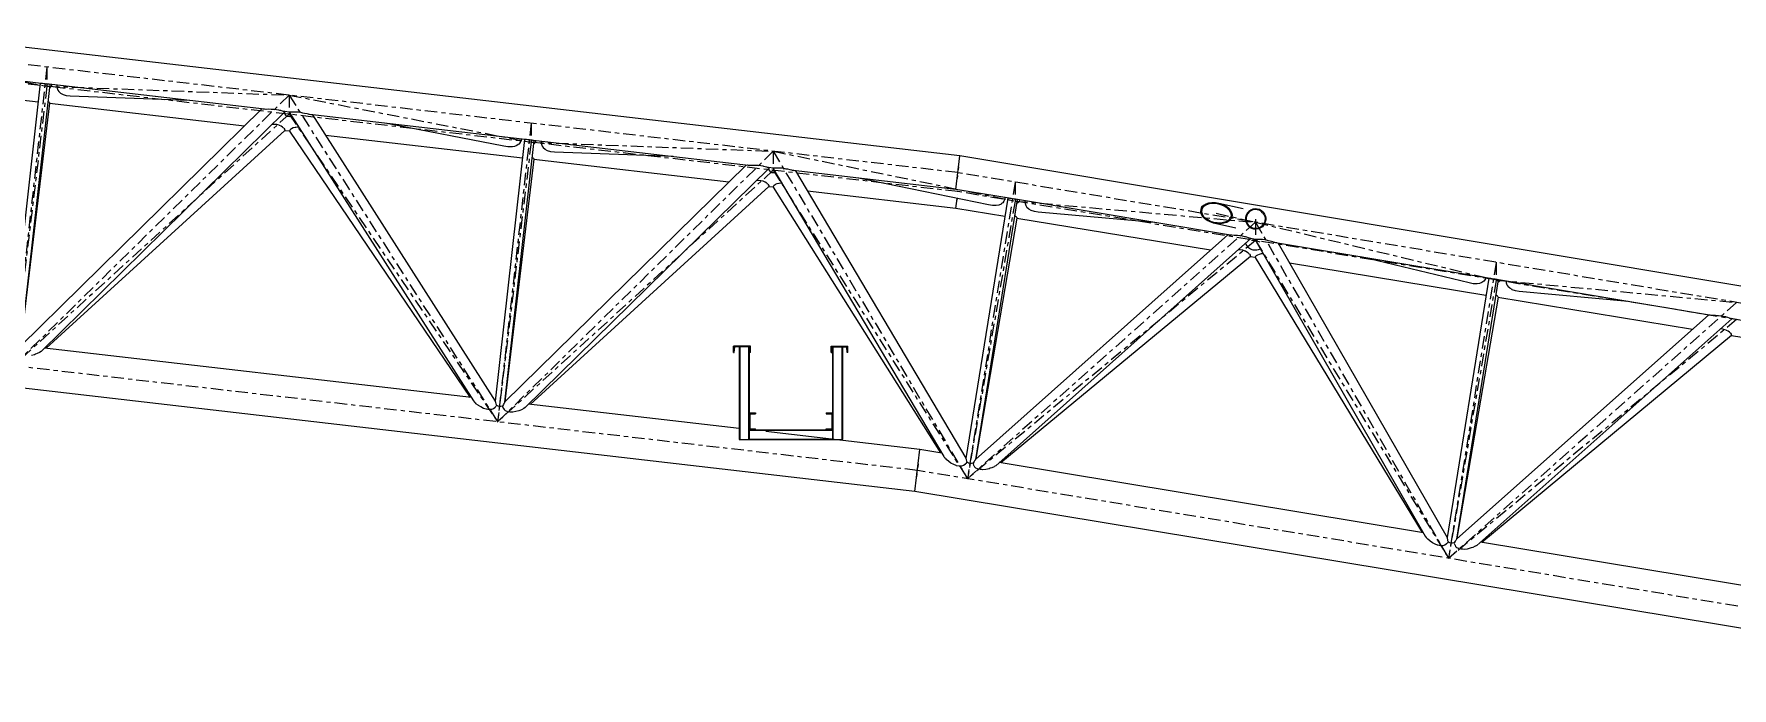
# Model space of a CAD drawing. Header units: millimetres. Extents: x 2368 to 8313, y 7493 to 11698.
# Drawn here: x 6430.7 to 6838.8, y 9003.3 to 9160.7 of the extents above; entities that cross this region are included whole.
import ezdxf

# ---------------------------------------------------------------- set-up
doc = ezdxf.new("R2010")
doc.units = ezdxf.units.MM
doc.linetypes.add('XKITLINE00', pattern=[0])
doc.linetypes.add('XKITLINE03', pattern=[6, 3, -1, 1, -1])

# ---------------------------------------------------------------- blocks, each defined once
blk = doc.blocks.new('KESIT')
for p, q in [((-3.74, 18.57), (-3.74, 20.07)), ((0.28, 20.07), (-3.74, 20.07)), ((-3.74, 18.57), (-3.57, 18.57)), ((-2.35, 19.9), (-2.4, 19.9)), ((-0.05, 19.9), (0, 19.9)), ((0.28, 18.57), (0.12, 18.57)), ((19.72, 20.07), (23.74, 20.07)), ((19.72, 18.57), (19.88, 18.57)), ((20, 19.9), (20.05, 19.9)), ((22.4, 19.9), (22.35, 19.9)), ((23.74, 18.57), (23.57, 18.57)), ((23.74, 18.57), (23.74, 20.07)), ((20, 0), (20, 4.13)), ((1.5, 0), (0, 0)), ((1.5, 4.02), (1.5, 3.86)), ((1.5, 0), (1.5, 0.17))]:
    blk.add_line(p, q)
at = {"color": 7, "linetype": 'XKITLINE00'}
for p, q in [((-3.57, 18.57), (-3.46, 19.9)), ((0, 19.9), (-3.46, 19.9)), ((-2.4, 19.9), (-2.4, -2.39)), ((-2.26, 19.9), (-2.26, -2.39)), ((-0.14, 19.9), (-0.14, -2.39)), ((0, 19.9), (0, 4.31)), ((0.11, 18.57), (0, 19.9)), ((0.12, 18.57), (0.11, 18.58)), ((0.28, 18.57), (0.28, 20.07)), ((19.72, 18.57), (19.72, 20.07)), ((19.88, 18.57), (19.89, 18.58)), ((19.89, 18.57), (20, 19.9)), ((20, 19.9), (20, -2.39)), ((20, 19.9), (23.46, 19.9)), ((20.14, 19.9), (20.14, -2.39)), ((22.26, 19.9), (22.26, -2.39)), ((22.4, 19.9), (22.4, -2.39)), ((23.57, 18.57), (23.46, 19.9)), ((0, 4.31), (0, 4.02)), ((20, 4.13), (20, 4)), ((1.5, 4.02), (0, 4.02)), ((0, 4.02), (0, -2.39)), ((1.5, 3.85), (0.17, 3.74)), ((0.17, 3.74), (0.17, 0.28)), ((1.5, 0.17), (0.17, 0.28)), ((1.5, 3.86), (1.49, 3.84)), ((20, 4.02), (18.5, 4.02)), ((18.5, 4.02), (18.5, 3.85)), ((19.83, 3.74), (18.5, 3.85)), ((19.83, 0.28), (18.5, 0.17)), ((18.5, 0), (18.5, 0.17)), ((20, 0), (18.5, 0)), ((19.83, 3.74), (19.83, 0.28)), ((20, 4), (20, 3.88)), ((-2.4, -1.89), (-2.4, -2.06)), ((22.4, -2.39), (-2.4, -2.39)), ((20, -0.14), (0, -0.14)), ((20, -2.25), (0, -2.25)), ((18.5, 0), (1.5, 0))]:
    blk.add_line(p, q, dxfattribs=at)
at = {"color": 1, "linetype": 'XKITLINE03'}
blk.add_line((20, 0), (20, 0.37), dxfattribs=at)
at = {"color": 1, "linetype": 'XKITLINE00'}
blk.add_circle((20, 0.18), 0.01, dxfattribs=at)

msp = doc.modelspace()

# ---------------------------------------------------------------- linework, layer by layer
at = {"color": 8, "linetype": 'XKITLINE03'}
for p, q in [((6652.7665, 9127.3045), (6375.5882, 9159.4315)), ((6375.5882, 9159.4315), (6433.7858, 9148.0753)), ((6652.7661, 9122.7218), (6375.5882, 9154.8133)), ((6433.7857, 9152.686), (6425.7336, 9080.8478)), ((6433.7857, 9152.686), (6433.7858, 9148.0753)), ((6433.7858, 9148.0753), (6425.7336, 9080.8478)), ((6433.7858, 9148.0753), (6491.9833, 9145.9405)), ((6491.9833, 9145.9405), (6425.7336, 9080.8478)), ((6491.9833, 9145.9405), (6542.1287, 9067.3692)), ((6491.9833, 9145.9405), (6550.1809, 9134.599)), ((6491.9833, 9145.9405), (6491.9833, 9141.3371)), ((6491.9833, 9141.3371), (6425.7336, 9080.8478)), ((6491.9833, 9141.3371), (6542.1287, 9067.3692)), ((6550.1809, 9139.1949), (6542.1287, 9067.3692)), ((6550.1809, 9139.1949), (6550.1809, 9134.599)), ((6550.1809, 9134.599), (6542.1287, 9067.3692)), ((6608.3784, 9132.4493), (6542.1287, 9067.3692)), ((6550.1809, 9134.599), (6608.3784, 9132.4493)), ((6608.3784, 9132.4493), (6666.4926, 9120.4661)), ((6608.3784, 9132.4493), (6608.3785, 9127.861)), ((6608.3784, 9132.4493), (6655.0554, 9053.6926)), ((6608.3785, 9127.861), (6542.1287, 9067.3692)), ((6608.3785, 9127.861), (6655.0554, 9053.6926)), ((6941.8594, 9079.07), (6652.767, 9127.3044)), ((6941.8584, 9075.215), (6652.7669, 9122.7217)), ((6666.4926, 9125.0144), (6655.0554, 9053.6926)), ((6666.4926, 9125.0144), (6666.4926, 9120.4661)), ((6666.4926, 9120.4661), (6655.0554, 9053.6926)), ((6666.4926, 9120.4661), (6724.3108, 9115.3675)), ((6724.3108, 9115.3675), (6655.0554, 9053.6926)), ((6714.86, 9117.5332), (6724.3107, 9115.3676)), ((6724.3108, 9116.1326), (6724.3108, 9115.3676)), ((6724.3108, 9115.3675), (6782.1289, 9101.4635)), ((6724.3108, 9115.3675), (6724.3108, 9110.9648)), ((6724.3108, 9115.3675), (6770.6917, 9034.5416)), ((6724.3108, 9110.9648), (6655.0554, 9053.6926)), ((6724.3108, 9110.9648), (6723.3067, 9110.9465)), ((6724.3108, 9110.9648), (6725.3067, 9110.6737)), ((6724.3108, 9110.9648), (6724.3108, 9110.8421)), ((6724.3108, 9110.9648), (6770.6917, 9034.5416)), ((6782.1289, 9105.7207), (6770.6917, 9034.5416)), ((6782.1289, 9105.7207), (6782.129, 9101.4635)), ((6782.129, 9101.4635), (6770.6918, 9034.5416)), ((6782.129, 9101.4635), (6839.9471, 9096.0738)), ((6839.9471, 9096.0738), (6770.6918, 9034.5416)), ((6839.9471, 9091.9621), (6770.6917, 9034.5416)), ((6643.0161, 9055.6864), (6408.8464, 9082.8033)), ((6928.9985, 9008.3237), (6643.0169, 9055.6863))]:
    msp.add_line(p, q, dxfattribs=at)
at = {"color": 8, "linetype": 'XKITLINE00'}
for p, q in [((6653.234, 9131.3375), (6400.3331, 9160.6506)), ((6433.0162, 9148.688), (6401.5176, 9152.3389)), ((6431.6915, 9144.2305), (6404.2069, 9147.4127)), ((6432.2017, 9148.7824), (6425.1695, 9086.0443)), ((6434.4653, 9148.52), (6427.4086, 9085.5629)), ((6432.4378, 9148.7412), (6432.3843, 9148.7612)), ((6432.4464, 9148.739), (6432.4378, 9148.7412)), ((6432.6971, 9148.7191), (6432.4464, 9148.739)), ((6432.5013, 9148.7406), (6432.4739, 9148.7509)), ((6432.5363, 9148.7319), (6432.5013, 9148.7406)), ((6433.0185, 9148.6878), (6432.6971, 9148.7191)), ((6433.3702, 9148.6487), (6433.0185, 9148.6878)), ((6433.7179, 9148.6058), (6433.3702, 9148.6487)), ((6486.0703, 9142.5387), (6433.6032, 9148.62)), ((6434.0275, 9148.5632), (6433.7179, 9148.6058)), ((6434.2045, 9148.5352), (6434.0275, 9148.5632)), ((6434.1999, 9148.5508), (6434.121, 9148.5484)), ((6434.27, 9148.5372), (6434.2045, 9148.5352)), ((6434.289, 9148.5405), (6434.27, 9148.5372)), ((6434.4558, 9147.6651), (6434.3641, 9147.6169)), ((6434.5743, 9147.7869), (6434.4558, 9147.6651)), ((6434.7081, 9147.9209), (6434.5743, 9147.7869)), ((6434.87, 9148.2397), (6434.7081, 9147.9209)), ((6434.9054, 9148.4639), (6434.87, 9148.2397)), ((6434.9062, 9148.4689), (6434.9054, 9148.4639)), ((6436.2489, 9148.3075), (6436.1919, 9148.1245)), ((6436.1919, 9148.1245), (6436.2505, 9147.6322)), ((6436.2491, 9148.3133), (6436.2489, 9148.3075)), ((6436.2505, 9147.6322), (6436.2739, 9147.5893)), ((6436.2739, 9147.5893), (6436.3956, 9147.1545)), ((6436.3956, 9147.1545), (6436.6394, 9146.8376)), ((6434.4476, 9144.0196), (6427.7167, 9087.824)), ((6434.2252, 9144.2633), (6434.0035, 9144.4)), ((6434.2354, 9144.2589), (6434.2252, 9144.2633)), ((6434.3943, 9144.1393), (6434.2354, 9144.2589)), ((6434.3943, 9144.1393), (6434.4476, 9144.0196)), ((6481.2777, 9138.4895), (6434.4348, 9143.9129)), ((6436.6394, 9146.8376), (6436.7012, 9146.7122)), ((6437.1324, 9146.3283), (6436.7012, 9146.7122)), ((6437.7361, 9146.0288), (6437.1324, 9146.3283)), ((6437.7536, 9146.0188), (6437.7361, 9146.0288)), ((6438.4935, 9145.8009), (6437.7536, 9146.0188)), ((6439.3963, 9145.6823), (6438.4935, 9145.8009)), ((6468.0005, 9144.6331), (6439.3963, 9145.6823)), ((6485.4697, 9142.6083), (6427.4084, 9085.561)), ((6491.0551, 9141.9609), (6432.3776, 9084.3082)), ((6485.7713, 9142.5583), (6485.7107, 9142.5803)), ((6486.0052, 9142.5439), (6485.7713, 9142.5583)), ((6485.8822, 9142.5514), (6485.8459, 9142.5647)), ((6486.3974, 9142.5125), (6486.0052, 9142.5439)), ((6486.451, 9142.5162), (6486.3974, 9142.5125)), ((6487.0373, 9142.5257), (6486.451, 9142.5162)), ((6487.6707, 9142.509), (6487.0373, 9142.5257)), ((6487.7979, 9142.5007), (6487.6707, 9142.509)), ((6488.3433, 9142.4904), (6487.7979, 9142.5007)), ((6488.3769, 9138.9042), (6487.9238, 9138.8843)), ((6488.9819, 9142.432), (6488.3433, 9142.4904)), ((6489.0232, 9138.8412), (6488.3769, 9138.9042)), ((6489.5487, 9142.3312), (6488.9819, 9142.432)), ((6489.5813, 9138.6874), (6489.0232, 9138.8412)), ((6489.7339, 9142.2763), (6489.5487, 9142.3312)), ((6490.0382, 9142.2155), (6489.7339, 9142.2763)), ((6490.4393, 9142.1039), (6490.0382, 9142.2155)), ((6490.6363, 9142.0211), (6490.4393, 9142.1039)), ((6490.7356, 9142.0056), (6490.6363, 9142.0211)), ((6490.9513, 9141.9639), (6490.7356, 9142.0056)), ((6492.2013, 9141.828), (6490.835, 9141.9864)), ((6490.8574, 9141.7666), (6490.8991, 9141.5019)), ((6490.8822, 9141.9809), (6490.8749, 9141.9787)), ((6490.8991, 9141.5019), (6491.027, 9141.25)), ((6490.9776, 9141.9548), (6490.9513, 9141.9639)), ((6491.0134, 9141.9657), (6490.9776, 9141.9548)), ((6491.027, 9141.25), (6491.0611, 9141.1816)), ((6491.0611, 9141.1816), (6491.3133, 9140.9233)), ((6491.6311, 9140.7579), (6491.3133, 9140.9233)), ((6491.9833, 9140.7014), (6491.6311, 9140.7579)), ((6492.3356, 9140.7593), (6491.9833, 9140.7014)), ((6492.0032, 9141.851), (6536.3052, 9072.4354)), ((6492.0237, 9141.8486), (6492.0267, 9141.8453)), ((6492.0662, 9141.8287), (6492.0267, 9141.8453)), ((6492.186, 9141.829), (6492.0662, 9141.8287)), ((6492.1649, 9141.8289), (6492.154, 9141.8335)), ((6492.414, 9141.8151), (6492.186, 9141.829)), ((6492.6085, 9140.9025), (6492.3356, 9140.7593)), ((6492.457, 9141.8277), (6492.414, 9141.8151)), ((6492.8131, 9141.8621), (6492.457, 9141.8277)), ((6493.2797, 9141.8628), (6492.8131, 9141.8621)), ((6493.3253, 9141.86), (6493.2797, 9141.8628)), ((6493.8142, 9141.8597), (6493.3253, 9141.86)), ((6494.4234, 9141.8002), (6493.8142, 9141.8597)), ((6495.0786, 9141.6847), (6494.4234, 9141.8002)), ((6495.2891, 9141.6324), (6495.0786, 9141.6847)), ((6495.7261, 9141.5512), (6495.2891, 9141.6324)), ((6496.3286, 9141.4144), (6495.7261, 9141.5512)), ((6496.6602, 9141.3229), (6496.3286, 9141.4144)), ((6496.8465, 9141.2959), (6496.6602, 9141.3229)), ((6497.2327, 9141.2343), (6496.8465, 9141.2959)), ((6549.4116, 9135.1969), (6496.9903, 9141.2729)), ((6497.2147, 9141.2469), (6497.1874, 9141.2415)), ((6497.2977, 9141.2223), (6497.2327, 9141.2343)), ((6497.3456, 9141.2318), (6497.2977, 9141.2223)), ((6497.5972, 9141.2026), (6541.5404, 9072.3492)), ((6543.6101, 9133.6503), (6515.5099, 9139.1264)), ((6490.9521, 9137.4372), (6433.5794, 9085.0531)), ((6489.6808, 9138.6341), (6489.5813, 9138.6874)), ((6490.0581, 9138.4821), (6489.6808, 9138.6341)), ((6490.4277, 9138.234), (6490.0581, 9138.4821)), ((6490.4277, 9138.234), (6490.5479, 9138.0861)), ((6490.6959, 9137.9777), (6490.5479, 9138.0861)), ((6490.6959, 9137.9777), (6490.8645, 9137.7399)), ((6490.8645, 9137.7399), (6490.8679, 9137.7053)), ((6490.8679, 9137.7053), (6490.9583, 9137.5631)), ((6492.1206, 9137.2341), (6490.8862, 9137.377)), ((6490.9583, 9137.5631), (6490.9352, 9137.468)), ((6490.9352, 9137.468), (6490.9521, 9137.4372)), ((6492.1573, 9137.5086), (6492.0814, 9137.3603)), ((6492.0814, 9137.3603), (6492.0918, 9137.3341)), ((6492.0918, 9137.3341), (6492.0958, 9137.2707)), ((6492.0958, 9137.2707), (6535.4969, 9073.2511)), ((6492.226, 9137.548), (6492.1573, 9137.5086)), ((6492.3315, 9137.6913), (6492.226, 9137.548)), ((6492.6, 9137.8485), (6492.3315, 9137.6913)), ((6492.6168, 9137.867), (6492.6, 9137.8485)), ((6492.9784, 9138.0573), (6492.6168, 9137.867)), ((6493.4519, 9138.1734), (6492.9784, 9138.0573)), ((6493.5856, 9138.182), (6493.4519, 9138.1734)), ((6493.995, 9138.237), (6493.5856, 9138.182)), ((6494.322, 9138.2176), (6493.995, 9138.237)), ((6548.0881, 9130.7542), (6500.769, 9136.2328)), ((6548.5967, 9135.2914), (6541.5396, 9072.3416)), ((6550.8604, 9135.029), (6543.8038, 9072.0837)), ((6547.5653, 9134.704), (6547.5179, 9134.5316)), ((6547.7325, 9134.9835), (6547.5653, 9134.704)), ((6547.7813, 9135.3859), (6547.7325, 9134.9835)), ((6548.8328, 9135.2501), (6548.7794, 9135.2702)), ((6548.8414, 9135.248), (6548.8328, 9135.2501)), ((6549.0922, 9135.2281), (6548.8414, 9135.248)), ((6548.8963, 9135.2496), (6548.869, 9135.2598)), ((6548.9314, 9135.2409), (6548.8963, 9135.2496)), ((6549.4135, 9135.1967), (6549.0922, 9135.2281)), ((6549.7653, 9135.1577), (6549.4135, 9135.1967)), ((6550.1129, 9135.1148), (6549.7653, 9135.1577)), ((6602.4649, 9129.0477), (6549.9973, 9135.129)), ((6550.4225, 9135.0722), (6550.1129, 9135.1148)), ((6550.5996, 9135.0442), (6550.4225, 9135.0722)), ((6550.5948, 9135.0598), (6550.5161, 9135.0574)), ((6550.6651, 9135.0462), (6550.5996, 9135.0442)), ((6550.6841, 9135.0494), (6550.6651, 9135.0462)), ((6551.2651, 9134.7618), (6551.1032, 9134.443)), ((6551.2993, 9134.9781), (6551.2651, 9134.7618)), ((6552.6419, 9134.8225), (6552.5872, 9134.6473)), ((6544.5767, 9133.4972), (6543.6101, 9133.6503)), ((6545.4253, 9133.4771), (6544.5767, 9133.4972)), ((6545.7221, 9133.5262), (6545.4253, 9133.4771)), ((6546.1513, 9133.5836), (6545.7221, 9133.5262)), ((6546.7476, 9133.8057), (6546.1513, 9133.5836)), ((6547.0524, 9134.054), (6546.7476, 9133.8057)), ((6547.1842, 9134.1323), (6547.0524, 9134.054)), ((6547.5179, 9134.5316), (6547.1842, 9134.1323)), ((6550.6204, 9130.7872), (6550.4001, 9130.923)), ((6550.6306, 9130.7828), (6550.6204, 9130.7872)), ((6550.7895, 9130.6631), (6550.6306, 9130.7828)), ((6550.851, 9134.1872), (6550.7607, 9134.1398)), ((6550.7895, 9130.6631), (6550.8427, 9130.5434)), ((6550.9696, 9134.3091), (6550.851, 9134.1872)), ((6551.1032, 9134.443), (6550.9696, 9134.3091)), ((6552.5872, 9134.6473), (6552.6454, 9134.155)), ((6552.6454, 9134.155), (6552.6692, 9134.1114)), ((6552.6692, 9134.1114), (6552.7905, 9133.6772)), ((6552.7905, 9133.6772), (6553.0344, 9133.3598)), ((6553.0344, 9133.3598), (6553.0959, 9133.2349)), ((6553.5268, 9132.851), (6553.0959, 9133.2349)), ((6554.1307, 9132.5512), (6553.5268, 9132.851)), ((6554.1478, 9132.5414), (6554.1307, 9132.5512)), ((6554.8875, 9132.3234), (6554.1478, 9132.5414)), ((6555.7901, 9132.2046), (6554.8875, 9132.3234)), ((6584.3199, 9131.1508), (6555.7901, 9132.2046)), ((6652.2985, 9123.2665), (6653.2346, 9131.3426)), ((6942.688, 9083.0478), (6653.2346, 9131.3426)), ((6601.8641, 9129.1173), (6543.8036, 9072.0818)), ((6550.8427, 9130.5434), (6543.8647, 9072.2821)), ((6607.4499, 9128.4699), (6548.7735, 9070.8293)), ((6597.685, 9125.0119), (6550.8299, 9130.4368)), ((6602.1657, 9129.0673), (6602.1052, 9129.0894)), ((6602.3996, 9129.0529), (6602.1657, 9129.0673)), ((6602.2767, 9129.0605), (6602.2404, 9129.0737)), ((6602.7919, 9129.0215), (6602.3996, 9129.0529)), ((6602.8454, 9129.0252), (6602.7919, 9129.0215)), ((6603.4318, 9129.0347), (6602.8454, 9129.0252)), ((6604.0652, 9129.018), (6603.4318, 9129.0347)), ((6604.1924, 9129.0097), (6604.0652, 9129.018)), ((6604.7378, 9128.9993), (6604.1924, 9129.0097)), ((6605.3765, 9128.941), (6604.7378, 9128.9993)), ((6605.9434, 9128.8402), (6605.3765, 9128.941)), ((6606.1287, 9128.7853), (6605.9434, 9128.8402)), ((6606.4329, 9128.7245), (6606.1287, 9128.7853)), ((6606.8341, 9128.6129), (6606.4329, 9128.7245)), ((6607.0312, 9128.5301), (6606.8341, 9128.6129)), ((6607.1304, 9128.5145), (6607.0312, 9128.5301)), ((6607.3461, 9128.473), (6607.1304, 9128.5145)), ((6608.451, 9128.3538), (6607.2297, 9128.4954)), ((6607.2542, 9128.2777), (6607.2943, 9128.0241)), ((6607.277, 9128.4899), (6607.2697, 9128.4877)), ((6607.2943, 9128.0241), (6607.4222, 9127.7722)), ((6607.3724, 9128.4638), (6607.3461, 9128.473)), ((6607.4082, 9128.4747), (6607.3724, 9128.4638)), ((6607.4222, 9127.7722), (6607.4562, 9127.7037)), ((6607.4562, 9127.7037), (6607.7084, 9127.4455)), ((6608.0262, 9127.2801), (6607.7084, 9127.4455)), ((6608.3785, 9127.2236), (6608.0262, 9127.2801)), ((6608.2546, 9128.3766), (6649.3514, 9059.035)), ((6608.2742, 9128.3743), (6608.2751, 9128.3733)), ((6608.3205, 9128.3536), (6608.2751, 9128.3733)), ((6608.4308, 9128.355), (6608.3205, 9128.3536)), ((6608.7308, 9127.2815), (6608.3785, 9127.2236)), ((6608.4152, 9128.3548), (6608.405, 9128.3592)), ((6608.6621, 9128.342), (6608.4308, 9128.355)), ((6608.6962, 9128.3524), (6608.6621, 9128.342)), ((6609.0441, 9128.3892), (6608.6962, 9128.3524)), ((6608.8626, 9127.3507), (6608.7308, 9127.2815)), ((6609.4992, 9128.3925), (6609.0441, 9128.3892)), ((6609.5706, 9128.3885), (6609.4992, 9128.3925)), ((6610.0213, 9128.3913), (6609.5706, 9128.3885)), ((6610.6138, 9128.3358), (6610.0213, 9128.3913)), ((6611.2496, 9128.2243), (6610.6138, 9128.3358)), ((6611.4762, 9128.1676), (6611.2496, 9128.2243)), ((6611.8792, 9128.0923), (6611.4762, 9128.1676)), ((6612.4642, 9127.9578), (6611.8792, 9128.0923)), ((6612.8063, 9127.8616), (6612.4642, 9127.9578)), ((6612.9693, 9127.8376), (6612.8063, 9127.8616)), ((6613.3463, 9127.7765), (6612.9693, 9127.8376)), ((6652.2991, 9123.2715), (6613.1315, 9127.8113)), ((6613.3411, 9127.787), (6613.3139, 9127.7817)), ((6613.4196, 9127.7626), (6613.3463, 9127.7765)), ((6613.469, 9127.7722), (6613.4196, 9127.7626)), ((6613.7043, 9127.7449), (6654.6878, 9058.5945)), ((6652.6853, 9126.6033), (6652.6065, 9125.9234)), ((6652.6853, 9126.6033), (6652.8477, 9128.0049)), ((6652.9264, 9128.6839), (6652.8478, 9128.0057)), ((6607.3474, 9123.9611), (6549.9744, 9071.5746)), ((6604.7721, 9125.428), (6604.3337, 9125.4087)), ((6605.4184, 9125.365), (6604.7721, 9125.428)), ((6605.9766, 9125.2112), (6605.4184, 9125.365)), ((6606.076, 9125.1579), (6605.9766, 9125.2112)), ((6606.4533, 9125.0059), (6606.076, 9125.1579)), ((6606.8229, 9124.7578), (6606.4533, 9125.0059)), ((6606.8229, 9124.7578), (6606.9431, 9124.6099)), ((6607.0911, 9124.5015), (6606.9431, 9124.6099)), ((6607.0911, 9124.5015), (6607.2597, 9124.2638)), ((6607.2597, 9124.2638), (6607.2632, 9124.2291)), ((6607.2632, 9124.2291), (6607.3535, 9124.0869)), ((6608.3633, 9123.7756), (6607.2814, 9123.9009)), ((6607.3535, 9124.0869), (6607.3304, 9123.9918)), ((6607.3304, 9123.9918), (6607.3474, 9123.9611)), ((6608.409, 9124.0523), (6608.3276, 9123.9058)), ((6608.3276, 9123.9058), (6608.339, 9123.8731)), ((6608.339, 9123.8731), (6608.3391, 9123.814)), ((6608.3391, 9123.814), (6648.5506, 9059.919)), ((6608.4691, 9124.0862), (6608.409, 9124.0523)), ((6608.5854, 9124.2365), (6608.4691, 9124.0862)), ((6608.844, 9124.3852), (6608.5854, 9124.2365)), ((6608.8704, 9124.4132), (6608.844, 9124.3852)), ((6609.233, 9124.6005), (6608.8704, 9124.4132)), ((6609.702, 9124.714), (6609.233, 9124.6005)), ((6609.806, 9124.7203), (6609.702, 9124.714)), ((6610.2363, 9124.7762), (6609.806, 9124.7203)), ((6610.3945, 9124.7659), (6610.2363, 9124.7762)), ((6652.2991, 9118.6887), (6616.6236, 9122.8192)), ((6660.1309, 9119.5433), (6628.8941, 9125.9843)), ((6665.5384, 9121.0574), (6652.2985, 9123.2665)), ((6652.2986, 9118.6842), (6652.5784, 9121.1006)), ((6664.015, 9116.7588), (6652.2986, 9118.6842)), ((6652.5784, 9121.1006), (6652.5326, 9120.7053)), ((6652.6064, 9121.3424), (6652.6062, 9121.3409)), ((6652.685, 9122.0215), (6652.6849, 9122.0207)), ((6664.7261, 9121.193), (6654.6871, 9058.5902)), ((6666.9734, 9120.818), (6656.9499, 9058.3117)), ((6661.0625, 9119.3894), (6660.1309, 9119.5433)), ((6661.8656, 9119.3722), (6661.0625, 9119.3894)), ((6661.9498, 9119.3881), (6661.8656, 9119.3722)), ((6662.5693, 9119.4781), (6661.9498, 9119.3881)), ((6663.1181, 9119.7061), (6662.5693, 9119.4781)), ((6663.2625, 9119.8445), (6663.1181, 9119.7061)), ((6663.5466, 9120.0319), (6663.2625, 9119.8445)), ((6663.8326, 9120.4394), (6663.5466, 9120.0319)), ((6663.8356, 9120.4573), (6663.8326, 9120.4394)), ((6664.0459, 9120.8906), (6663.8356, 9120.4573)), ((6664.0518, 9121.1424), (6664.0459, 9120.8906)), ((6664.1013, 9121.2972), (6664.0518, 9121.1424)), ((6664.9638, 9121.1387), (6664.908, 9121.1626)), ((6665.2234, 9121.1043), (6664.9638, 9121.1387)), ((6665.0269, 9121.1349), (6664.9969, 9121.1478)), ((6665.0541, 9121.1267), (6665.0269, 9121.1349)), ((6665.5437, 9121.0567), (6665.2234, 9121.1043)), ((6665.8933, 9121), (6665.5437, 9121.0567)), ((6666.238, 9120.9397), (6665.8933, 9121)), ((6718.2439, 9112.2636), (6666.1114, 9120.9618)), ((6666.544, 9120.8818), (6666.238, 9120.9397)), ((6666.7128, 9120.8464), (6666.544, 9120.8818)), ((6666.7079, 9120.8623), (6666.6305, 9120.8637)), ((6666.7835, 9120.8452), (6666.7128, 9120.8464)), ((6666.7991, 9120.8471), (6666.7835, 9120.8452)), ((6666.8449, 9119.8826), (6666.8228, 9119.879)), ((6667.1627, 9120.0496), (6666.8449, 9119.8826)), ((6667.2445, 9120.1338), (6667.1627, 9120.0496)), ((6667.4149, 9120.3046), (6667.2445, 9120.1338)), ((6667.5768, 9120.6234), (6667.4149, 9120.3046)), ((6667.5913, 9120.7149), (6667.5768, 9120.6234)), ((6668.9319, 9120.4912), (6668.881, 9120.3338)), ((6668.881, 9120.3338), (6668.9345, 9119.8382)), ((6668.9345, 9119.8382), (6669.0634, 9119.3567)), ((6669.0634, 9119.3567), (6669.2752, 9119.0704)), ((6669.2752, 9119.0704), (6669.3552, 9118.905)), ((6669.7854, 9118.5068), (6669.3552, 9118.905)), ((6670.3442, 9118.2097), (6669.7854, 9118.5068)), ((6711.1136, 9118.4551), (6711.0651, 9117.9078)), ((6711.35, 9118.9562), (6711.1136, 9118.4551)), ((6711.3593, 9118.3946), (6711.314, 9117.8832)), ((6711.7624, 9119.3859), (6711.35, 9118.9562)), ((6711.5802, 9118.8629), (6711.3593, 9118.3946)), ((6711.9656, 9119.2644), (6711.5802, 9118.8629)), ((6712.3302, 9119.7227), (6711.7624, 9119.3859)), ((6712.496, 9119.5792), (6711.9656, 9119.2644)), ((6713.0247, 9119.9498), (6712.3302, 9119.7227)), ((6713.1451, 9119.7913), (6712.496, 9119.5792)), ((6713.8113, 9120.0556), (6713.0247, 9119.9498)), ((6713.8801, 9119.8902), (6713.1451, 9119.7913)), ((6714.6505, 9120.035), (6713.8113, 9120.0556)), ((6714.6643, 9119.8709), (6713.8801, 9119.8902)), ((6715.5002, 9119.8889), (6714.6505, 9120.035)), ((6715.4582, 9119.7344), (6714.6643, 9119.8709)), ((6716.2222, 9119.4875), (6715.4582, 9119.7344)), ((6716.3178, 9119.6247), (6715.5002, 9119.8889)), ((6721.2896, 9118.5623), (6715.5002, 9119.8889)), ((6716.9179, 9119.1426), (6716.2222, 9119.4875)), ((6717.0623, 9119.2556), (6716.3178, 9119.6247)), ((6717.5103, 9118.717), (6716.9179, 9119.1426)), ((6717.6963, 9118.8001), (6717.0623, 9119.2556)), ((6717.5103, 9118.717), (6717.9699, 9118.2321)), ((6717.6963, 9118.8001), (6718.1882, 9118.2811)), ((6723.6375, 9118.4889), (6723.1325, 9118.2793)), ((6724.1763, 9118.5803), (6723.6375, 9118.4889)), ((6724.1851, 9118.4198), (6723.6817, 9118.3344)), ((6724.7218, 9118.549), (6724.1763, 9118.5803)), ((6724.6948, 9118.3905), (6724.1851, 9118.4198)), ((6725.1853, 9118.2481), (6724.6948, 9118.3905)), ((6725.2467, 9118.3965), (6724.7218, 9118.549)), ((6725.7246, 9118.1305), (6725.2467, 9118.3965)), ((6666.9498, 9116.3873), (6657.0369, 9058.5135)), ((6666.5077, 9116.797), (6666.3397, 9116.8661)), ((6666.7406, 9116.639), (6666.5077, 9116.797)), ((6666.7457, 9116.6365), (6666.7406, 9116.639)), ((6666.9004, 9116.5095), (6666.7457, 9116.6365)), ((6666.9004, 9116.5095), (6666.9498, 9116.3873)), ((6713.4592, 9108.6336), (6666.9313, 9116.2796)), ((6670.4007, 9118.1759), (6670.3442, 9118.2097)), ((6671.1448, 9117.9313), (6670.4007, 9118.1759)), ((6672.0522, 9117.7788), (6671.1448, 9117.9313)), ((6699.9155, 9115.3217), (6672.0522, 9117.7788)), ((6711.0651, 9117.9078), (6711.2069, 9117.3417)), ((6711.2069, 9117.3417), (6711.5318, 9116.7852)), ((6711.314, 9117.8832), (6711.4464, 9117.3542)), ((6711.4464, 9117.3542), (6711.7501, 9116.8342)), ((6711.5318, 9116.7852), (6712.0236, 9116.2662)), ((6711.7501, 9116.8342), (6712.2096, 9116.3493)), ((6712.6577, 9115.8107), (6712.0236, 9116.2662)), ((6712.8021, 9115.9237), (6712.2096, 9116.3493)), ((6713.4022, 9115.4416), (6712.6577, 9115.8107)), ((6713.4978, 9115.5788), (6712.8021, 9115.9237)), ((6714.2198, 9115.1774), (6713.4022, 9115.4416)), ((6714.2617, 9115.3319), (6713.4978, 9115.5788)), ((6715.0695, 9115.0313), (6714.2198, 9115.1774)), ((6719.5957, 9113.9456), (6714.2198, 9115.1774)), ((6715.0557, 9115.1954), (6714.2617, 9115.3319)), ((6715.8399, 9115.1761), (6715.0557, 9115.1954)), ((6715.9086, 9115.0107), (6715.0695, 9115.0313)), ((6716.5749, 9115.275), (6715.8399, 9115.1761)), ((6716.6952, 9115.1165), (6715.9086, 9115.0107)), ((6717.2239, 9115.4871), (6716.5749, 9115.275)), ((6717.3898, 9115.3436), (6716.6952, 9115.1165)), ((6717.7544, 9115.8019), (6717.2239, 9115.4871)), ((6717.9575, 9115.6804), (6717.3898, 9115.3436)), ((6718.1398, 9116.2034), (6717.7544, 9115.8019)), ((6718.3699, 9116.1101), (6717.9575, 9115.6804)), ((6717.9699, 9118.2321), (6718.2736, 9117.7121)), ((6718.3607, 9116.6717), (6718.1398, 9116.2034)), ((6718.1882, 9118.2811), (6718.5131, 9117.7246)), ((6718.2736, 9117.7121), (6718.406, 9117.1831)), ((6718.406, 9117.1831), (6718.3607, 9116.6717)), ((6718.6063, 9116.6112), (6718.3699, 9116.1101)), ((6718.5131, 9117.7246), (6718.6549, 9117.1585)), ((6718.6549, 9117.1585), (6718.6063, 9116.6112)), ((6721.9056, 9116.5456), (6721.8745, 9115.9975)), ((6721.8745, 9115.9975), (6721.8745, 9115.7283)), ((6721.8745, 9115.9975), (6721.9655, 9115.4563)), ((6722.0574, 9117.0729), (6721.9056, 9116.5456)), ((6721.9655, 9115.4563), (6722.1741, 9114.9489)), ((6722.0633, 9116.5185), (6722.0342, 9116.0064)), ((6722.0342, 9116.0064), (6722.1193, 9115.5006)), ((6722.3221, 9117.5531), (6722.0574, 9117.0729)), ((6722.2052, 9117.0113), (6722.0633, 9116.5185)), ((6722.1193, 9115.5006), (6722.3142, 9115.0265)), ((6722.1741, 9114.9489), (6722.4898, 9114.5009)), ((6722.4525, 9117.46), (6722.2052, 9117.0113)), ((6722.3142, 9115.0265), (6722.6092, 9114.6079)), ((6722.6866, 9117.9621), (6722.3221, 9117.5531)), ((6722.7931, 9117.8421), (6722.4525, 9117.46)), ((6722.8969, 9114.1348), (6722.4898, 9114.5009)), ((6722.9896, 9114.2658), (6722.6092, 9114.6079)), ((6723.1325, 9118.2793), (6722.6866, 9117.9621)), ((6723.2098, 9118.1385), (6722.7931, 9117.8421)), ((6723.6817, 9118.3344), (6723.2098, 9118.1385)), ((6725.6319, 9117.9995), (6725.1853, 9118.2481)), ((6725.8284, 9114.4232), (6725.4117, 9114.1268)), ((6725.9349, 9114.3032), (6725.489, 9113.986)), ((6726.0123, 9117.6574), (6725.6319, 9117.9995)), ((6726.1317, 9117.7644), (6725.7246, 9118.1305)), ((6726.169, 9114.8053), (6725.8284, 9114.4232)), ((6726.2994, 9114.7122), (6725.9349, 9114.3032)), ((6726.0123, 9117.6574), (6726.3073, 9117.2388)), ((6726.1317, 9117.7644), (6726.4474, 9117.3164)), ((6726.4164, 9115.254), (6726.169, 9114.8053)), ((6726.5641, 9115.1924), (6726.2994, 9114.7122)), ((6726.3073, 9117.2388), (6726.5023, 9116.7647)), ((6726.5582, 9115.7468), (6726.4164, 9115.254)), ((6726.4474, 9117.3164), (6726.656, 9116.809)), ((6726.5023, 9116.7647), (6726.5873, 9116.2589)), ((6726.5873, 9116.2589), (6726.5582, 9115.7468)), ((6726.7159, 9115.7197), (6726.5641, 9115.1924)), ((6726.656, 9116.809), (6726.7471, 9116.2678)), ((6726.7471, 9116.2678), (6726.7159, 9115.7197)), ((6726.7471, 9116.2678), (6726.7471, 9115.8839)), ((6717.6472, 9112.3632), (6656.9495, 9058.3092)), ((6723.1889, 9111.4386), (6661.8591, 9056.8216)), ((6717.9456, 9112.2983), (6717.8867, 9112.3232)), ((6718.176, 9112.2725), (6717.9456, 9112.2983)), ((6718.0561, 9112.2859), (6718.0208, 9112.3009)), ((6718.5675, 9112.2214), (6718.176, 9112.2725)), ((6718.6185, 9112.2224), (6718.5675, 9112.2214)), ((6719.2037, 9112.2028), (6718.6185, 9112.2224)), ((6719.8347, 9112.1547), (6719.2037, 9112.2028)), ((6719.9655, 9112.1397), (6719.8347, 9112.1547)), ((6720.5049, 9112.1026), (6719.9655, 9112.1397)), ((6721.1396, 9112.0128), (6720.5049, 9112.1026)), ((6721.7008, 9111.8841), (6721.1396, 9112.0128)), ((6721.8855, 9111.8193), (6721.7008, 9111.8841)), ((6721.8523, 9110.2483), (6722.1764, 9109.7096)), ((6722.184, 9111.744), (6721.8855, 9111.8193)), ((6722.5795, 9111.6127), (6722.184, 9111.744)), ((6722.7742, 9111.5195), (6722.5795, 9111.6127)), ((6722.8707, 9111.4994), (6722.7742, 9111.5195)), ((6723.0848, 9111.447), (6722.8707, 9111.4994)), ((6723.3749, 9113.8688), (6722.8969, 9114.1348)), ((6724.3377, 9111.2469), (6722.9701, 9111.4751)), ((6723.4362, 9114.0172), (6722.9896, 9114.2658)), ((6723.0174, 9111.4672), (6723.0099, 9111.4653)), ((6723.1112, 9111.4364), (6723.0848, 9111.447)), ((6723.1476, 9111.4455), (6723.1112, 9111.4364)), ((6723.8997, 9113.7163), (6723.3749, 9113.8688)), ((6723.9267, 9113.8748), (6723.4362, 9114.0172)), ((6724.4452, 9113.685), (6723.8997, 9113.7163)), ((6724.4364, 9113.8455), (6723.9267, 9113.8748)), ((6724.1395, 9111.28), (6765.1057, 9039.8901)), ((6724.1589, 9111.2767), (6724.1611, 9111.2739)), ((6724.2008, 9111.2547), (6724.1611, 9111.2739)), ((6724.319, 9111.249), (6724.2008, 9111.2547)), ((6724.3, 9111.2499), (6724.2896, 9111.2549)), ((6724.5471, 9111.2235), (6724.319, 9111.249)), ((6724.9398, 9113.9309), (6724.4364, 9113.8455)), ((6724.984, 9113.7764), (6724.4452, 9113.685)), ((6724.5894, 9111.2336), (6724.5471, 9111.2235)), ((6724.9464, 9111.2502), (6724.5894, 9111.2336)), ((6725.4117, 9114.1268), (6724.9398, 9113.9309)), ((6725.4126, 9111.2275), (6724.9464, 9111.2502)), ((6725.489, 9113.986), (6724.984, 9113.7764)), ((6725.4621, 9111.222), (6725.4126, 9111.2275)), ((6725.9468, 9111.1976), (6725.4621, 9111.222)), ((6726.5533, 9111.1079), (6725.9468, 9111.1976)), ((6727.2034, 9110.9599), (6726.5533, 9111.1079)), ((6727.4149, 9110.8962), (6727.2034, 9110.9599)), ((6727.8454, 9110.794), (6727.4149, 9110.8962)), ((6728.4424, 9110.6273), (6727.8454, 9110.794)), ((6728.7732, 9110.5184), (6728.4424, 9110.6273)), ((6728.9559, 9110.4825), (6728.7732, 9110.5184)), ((6729.3404, 9110.4018), (6728.9559, 9110.4825)), ((6781.1768, 9101.7634), (6729.0987, 9110.4525)), ((6729.3242, 9110.4149), (6729.2968, 9110.4109)), ((6729.4065, 9110.3862), (6729.3404, 9110.4018)), ((6729.4545, 9110.3932), (6729.4065, 9110.3862)), ((6729.7062, 9110.3512), (6770.341, 9039.5389)), ((6723.0886, 9107.1189), (6663.0994, 9057.5095)), ((6720.5883, 9108.707), (6720.1241, 9108.7092)), ((6721.2311, 9108.6126), (6720.5883, 9108.707)), ((6721.7812, 9108.4318), (6721.2311, 9108.6126)), ((6721.8755, 9108.3751), (6721.7812, 9108.4318)), ((6722.2476, 9108.2039), (6721.8755, 9108.3751)), ((6722.1764, 9109.7096), (6722.1963, 9109.6888)), ((6722.1963, 9109.6888), (6722.6087, 9109.2494)), ((6722.6044, 9107.9382), (6722.2476, 9108.2039)), ((6722.6044, 9107.9382), (6722.7156, 9107.7866)), ((6723.1263, 9108.9047), (6722.6087, 9109.2494)), ((6722.8599, 9107.6697), (6722.7156, 9107.7866)), ((6722.8599, 9107.6697), (6723.0161, 9107.4242)), ((6723.0161, 9107.4242), (6723.0177, 9107.3909)), ((6723.0177, 9107.3909), (6723.1011, 9107.2437)), ((6724.2404, 9106.8619), (6723.0203, 9107.0624)), ((6723.1011, 9107.2437), (6723.0732, 9107.1509)), ((6723.0732, 9107.1509), (6723.0886, 9107.1189)), ((6723.7033, 9108.6904), (6723.1263, 9108.9047)), ((6724.3108, 9108.6247), (6723.7033, 9108.6904)), ((6724.2927, 9107.135), (6724.2079, 9106.9912)), ((6724.2079, 9106.9912), (6724.2175, 9106.9623)), ((6724.2175, 9106.9623), (6724.2171, 9106.9003)), ((6724.2171, 9106.9003), (6764.371, 9040.7375)), ((6724.3606, 9107.1694), (6724.2927, 9107.135)), ((6724.5746, 9108.6623), (6724.3108, 9108.6247)), ((6724.4763, 9107.3096), (6724.3606, 9107.1694)), ((6724.7495, 9107.4512), (6724.4763, 9107.3096)), ((6724.9183, 9108.7079), (6724.5746, 9108.6623)), ((6724.7703, 9107.4718), (6724.7495, 9107.4512)), ((6725.1418, 9107.6436), (6724.7703, 9107.4718)), ((6725.4884, 9108.9292), (6724.9183, 9108.7079)), ((6725.6209, 9107.7359), (6725.1418, 9107.6436)), ((6725.7459, 9107.7377), (6725.6209, 9107.7359)), ((6726.1527, 9107.7717), (6725.7459, 9107.7377)), ((6775.6278, 9100.7748), (6749.6275, 9107.0273)), ((6779.6943, 9097.7491), (6732.4861, 9105.5069)), ((6780.3612, 9101.8995), (6770.3393, 9039.5284)), ((6782.6084, 9101.5245), (6772.5866, 9039.154)), ((6776.5763, 9100.5939), (6775.6278, 9100.7748)), ((6777.4066, 9100.5521), (6776.5763, 9100.5939)), ((6777.6115, 9100.5824), (6777.4066, 9100.5521)), ((6778.1267, 9100.6393), (6777.6115, 9100.5824)), ((6778.7107, 9100.8489), (6778.1267, 9100.6393)), ((6778.9517, 9101.0471), (6778.7107, 9100.8489)), ((6779.1535, 9101.1645), (6778.9517, 9101.0471)), ((6779.4797, 9101.5589), (6779.1535, 9101.1645)), ((6779.5085, 9101.6691), (6779.4797, 9101.5589)), ((6779.7065, 9102.0045), (6779.5085, 9101.6691)), ((6779.707, 9102.0086), (6779.7065, 9102.0045)), ((6780.5989, 9101.8453), (6780.5437, 9101.869)), ((6780.8584, 9101.8108), (6780.5989, 9101.8453)), ((6780.662, 9101.8415), (6780.6325, 9101.8542)), ((6780.6895, 9101.8333), (6780.662, 9101.8415)), ((6781.1787, 9101.7631), (6780.8584, 9101.8108)), ((6781.5283, 9101.7064), (6781.1787, 9101.7631)), ((6781.873, 9101.6462), (6781.5283, 9101.7064)), ((6833.8738, 9092.971), (6781.7356, 9101.6702)), ((6782.179, 9101.5884), (6781.873, 9101.6462)), ((6782.3479, 9101.553), (6782.179, 9101.5884)), ((6782.3421, 9101.569), (6782.2653, 9101.5703)), ((6782.4186, 9101.5518), (6782.3479, 9101.553)), ((6782.4337, 9101.5537), (6782.4186, 9101.5518)), ((6782.799, 9101.0148), (6782.5014, 9100.8586)), ((6782.8808, 9101.0987), (6782.799, 9101.0148)), ((6783.0512, 9101.2697), (6782.8808, 9101.0987)), ((6783.1359, 9101.4365), (6783.0512, 9101.2697)), ((6784.5302, 9101.2039), (6784.567, 9100.8178)), ((6784.567, 9100.8178), (6784.5739, 9100.8042)), ((6784.5739, 9100.8042), (6784.694, 9100.3359)), ((6784.694, 9100.3359), (6784.9119, 9100.036)), ((6784.9119, 9100.036), (6784.9836, 9099.8835)), ((6785.4083, 9099.4843), (6784.9836, 9099.8835)), ((6785.9779, 9099.1776), (6785.4083, 9099.4843)), ((6786.0209, 9099.1516), (6785.9779, 9099.1776)), ((6786.7605, 9098.9047), (6786.0209, 9099.1516)), ((6787.6648, 9098.7491), (6786.7605, 9098.9047)), ((6813.9004, 9096.3035), (6787.6648, 9098.7491)), ((6782.5874, 9097.384), (6772.6714, 9039.3629)), ((6782.1452, 9097.7933), (6782.0173, 9097.8458)), ((6782.3833, 9097.6333), (6782.1452, 9097.7933)), ((6782.538, 9097.506), (6782.3833, 9097.6333)), ((6782.538, 9097.506), (6782.5874, 9097.384)), ((6829.3536, 9089.5886), (6782.5691, 9097.2767)), ((6833.2733, 9093.0712), (6772.5863, 9039.1517)), ((6838.8202, 9092.1457), (6777.5041, 9037.6674)), ((6833.5728, 9093.0062), (6833.5144, 9093.031)), ((6833.8025, 9092.9804), (6833.5728, 9093.0062)), ((6833.6836, 9092.9938), (6833.6486, 9093.0086)), ((6834.1951, 9092.9289), (6833.8025, 9092.9804)), ((6834.2451, 9092.9299), (6834.1951, 9092.9289)), ((6834.8308, 9092.9101), (6834.2451, 9092.9299)), ((6835.4624, 9092.8618), (6834.8308, 9092.9101)), ((6835.595, 9092.8466), (6835.4624, 9092.8618)), ((6836.1332, 9092.8096), (6835.595, 9092.8466)), ((6836.7686, 9092.7198), (6836.1332, 9092.8096)), ((6837.3304, 9092.5911), (6836.7686, 9092.7198)), ((6837.5163, 9092.526), (6837.3304, 9092.5911)), ((6837.8141, 9092.451), (6837.5163, 9092.526)), ((6838.2101, 9092.3198), (6837.8141, 9092.451)), ((6838.4056, 9092.2264), (6838.2101, 9092.3198)), ((6838.5016, 9092.2065), (6838.4056, 9092.2264)), ((6838.716, 9092.1542), (6838.5016, 9092.2065)), ((6842.0001, 9091.6152), (6838.6005, 9092.1824)), ((6838.6485, 9092.1744), (6838.641, 9092.1725)), ((6838.7427, 9092.1436), (6838.716, 9092.1542)), ((6838.7789, 9092.1526), (6838.7427, 9092.1436)), ((6838.7305, 9088.1152), (6778.7214, 9038.3609)), ((6836.2302, 9089.7018), (6836.0703, 9089.7025)), ((6836.8725, 9089.6078), (6836.2302, 9089.7018)), ((6837.4224, 9089.4272), (6836.8725, 9089.6078)), ((6837.5176, 9089.3701), (6837.4224, 9089.4272)), ((6837.8887, 9089.1995), (6837.5176, 9089.3701)), ((6838.2456, 9088.9341), (6837.8887, 9089.1995)), ((6838.2456, 9088.9341), (6838.3575, 9088.7819)), ((6838.5011, 9088.6657), (6838.3575, 9088.7819)), ((6838.5011, 9088.6657), (6838.6576, 9088.4204)), ((6838.6576, 9088.4204), (6838.6593, 9088.3866)), ((6838.6593, 9088.3866), (6838.7428, 9088.2399)), ((6841.2348, 9087.6361), (6838.6625, 9088.0588)), ((6838.7428, 9088.2399), (6838.7151, 9088.1469)), ((6838.7151, 9088.1469), (6838.7305, 9088.1152)), ((6430.808, 9083.5141), (6430.0782, 9083.3027)), ((6431.0352, 9083.6116), (6430.808, 9083.5141)), ((6431.4593, 9083.7646), (6431.0352, 9083.6116)), ((6432.0104, 9084.0524), (6431.4593, 9083.7646)), ((6432.3776, 9084.3082), (6432.0214, 9084.0607)), ((6535.8076, 9073.2151), (6433.1826, 9085.0991)), ((6642.4318, 9050.6401), (6408.4607, 9077.734)), ((6536.3052, 9072.4354), (6536.5365, 9072.1042)), ((6536.72, 9071.9365), (6536.5365, 9072.1042)), ((6536.72, 9071.9365), (6536.923, 9071.7317)), ((6537.4412, 9071.3432), (6536.923, 9071.7317)), ((6537.5596, 9071.2761), (6537.4412, 9071.3432)), ((6538.0763, 9070.9406), (6537.5596, 9071.2761)), ((6538.752, 9070.6135), (6538.0763, 9070.9406)), ((6539.3343, 9070.4241), (6538.752, 9070.6135)), ((6539.4278, 9070.389), (6539.3343, 9070.4241)), ((6540.0675, 9070.2818), (6539.4278, 9070.389)), ((6540.3348, 9070.3083), (6540.0675, 9070.2818)), ((6540.6237, 9070.3212), (6540.3348, 9070.3083)), ((6541.0914, 9070.4698), (6540.6237, 9070.3212)), ((6541.4379, 9070.734), (6541.0914, 9070.4698)), ((6541.5628, 9072.5486), (6541.4012, 9072.5673)), ((6541.4874, 9070.8212), (6541.4379, 9070.734)), ((6541.6918, 9071.029), (6541.4874, 9070.8212)), ((6541.5396, 9072.3416), (6541.5814, 9072.112)), ((6541.5814, 9072.112), (6541.6257, 9071.9939)), ((6541.6257, 9071.9939), (6541.7061, 9071.6794)), ((6541.8126, 9071.3468), (6541.6918, 9071.029)), ((6541.7061, 9071.6794), (6541.8327, 9071.3444)), ((6541.8252, 9071.3636), (6541.8126, 9071.3468)), ((6541.9208, 9071.2591), (6541.8327, 9071.3444)), ((6542.2277, 9071.0987), (6541.9208, 9071.2591)), ((6542.5752, 9071.022), (6542.2277, 9071.0987)), ((6542.9293, 9071.0367), (6542.5752, 9071.022)), ((6543.2554, 9071.1412), (6542.9293, 9071.0367)), ((6543.3031, 9071.1741), (6543.2554, 9071.1412)), ((6543.5475, 9071.5567), (6543.3031, 9071.1741)), ((6543.3382, 9071.17), (6543.3257, 9071.022)), ((6543.3257, 9071.022), (6543.4463, 9070.6748)), ((6543.3303, 9071.2168), (6543.3382, 9071.17)), ((6543.4463, 9070.6748), (6543.5248, 9070.5851)), ((6543.5248, 9070.5851), (6543.6626, 9070.3207)), ((6543.6384, 9071.7466), (6543.5475, 9071.5567)), ((6543.7393, 9071.9075), (6543.6384, 9071.7466)), ((6544.0095, 9070.0225), (6543.6626, 9070.3207)), ((6543.7982, 9072.0768), (6543.7393, 9071.9075)), ((6543.8038, 9072.0837), (6543.7982, 9072.0768)), ((6543.9924, 9072.2673), (6543.8265, 9072.2865)), ((6544.4563, 9069.8308), (6544.0095, 9070.0225)), ((6544.488, 9069.8132), (6544.4563, 9069.8308)), ((6545.07, 9069.6992), (6544.488, 9069.8132)), ((6545.4736, 9069.713), (6545.07, 9069.6992)), ((6545.7547, 9069.7141), (6545.4736, 9069.713)), ((6546.4738, 9069.8239), (6545.7547, 9069.7141)), ((6547.2037, 9070.0352), (6546.4738, 9069.8239)), ((6547.4309, 9070.1328), (6547.2037, 9070.0352)), ((6547.8551, 9070.2857), (6547.4309, 9070.1328)), ((6548.4062, 9070.5736), (6547.8551, 9070.2857)), ((6548.7735, 9070.8293), (6548.4173, 9070.5819)), ((6600.1881, 9065.7598), (6549.5787, 9071.6204)), ((6643.6005, 9060.7326), (6606.5885, 9065.0186)), ((6642.4311, 9050.6341), (6643.6012, 9060.7387)), ((6643.1967, 9057.2458), (6643.1076, 9056.4768)), ((6648.8577, 9059.8682), (6643.6012, 9060.7387)), ((6649.3514, 9059.035), (6649.5752, 9058.6887)), ((6649.7488, 9058.5169), (6649.5752, 9058.6887)), ((6649.7488, 9058.5169), (6649.955, 9058.2923)), ((6650.4657, 9057.876), (6649.955, 9058.2923)), ((6650.5721, 9057.8094), (6650.4657, 9057.876)), ((6651.0942, 9057.4393), (6650.5721, 9057.8094)), ((6651.7648, 9057.0789), (6651.0942, 9057.4393)), ((6654.5172, 9057.1561), (6654.4712, 9057.0806)), ((6654.7359, 9058.8946), (6654.4854, 9058.9361)), ((6654.7369, 9057.3644), (6654.5172, 9057.1561)), ((6654.6871, 9058.5902), (6654.7208, 9058.3626)), ((6654.7208, 9058.3626), (6654.7612, 9058.2429)), ((6654.8635, 9057.6698), (6654.7369, 9057.3644)), ((6654.7612, 9058.2429), (6654.8283, 9057.9335)), ((6654.8283, 9057.9335), (6654.901, 9057.7168)), ((6654.8825, 9057.6936), (6654.8635, 9057.6698)), ((6654.8921, 9057.7434), (6654.8825, 9057.6936)), ((6654.9482, 9057.678), (6654.901, 9057.7168)), ((6654.9482, 9057.678), (6655.0373, 9057.5842)), ((6655.3374, 9057.4105), (6655.0373, 9057.5842)), ((6655.6814, 9057.3188), (6655.3374, 9057.4105)), ((6656.0356, 9057.3181), (6655.6814, 9057.3188)), ((6656.3654, 9057.4084), (6656.0356, 9057.3181)), ((6656.4091, 9057.4361), (6656.3654, 9057.4084)), ((6656.4167, 9057.4396), (6656.4091, 9057.4361)), ((6656.6748, 9057.8078), (6656.4167, 9057.4396)), ((6656.4487, 9057.4288), (6656.4289, 9057.284)), ((6656.4289, 9057.284), (6656.5314, 9056.931)), ((6656.4431, 9057.4772), (6656.4487, 9057.4288)), ((6656.7689, 9057.9833), (6656.6748, 9057.8078)), ((6656.8803, 9058.1441), (6656.7689, 9057.9833)), ((6656.9431, 9058.304), (6656.8803, 9058.1441)), ((6656.9499, 9058.3117), (6656.9431, 9058.304)), ((6657.1567, 9058.4937), (6656.9837, 9058.5224)), ((6764.6455, 9040.6921), (6662.7049, 9057.5749)), ((6642.9246, 9054.896), (6642.8353, 9054.1252)), ((6642.9246, 9054.896), (6643.1075, 9056.4758)), ((6652.346, 9056.8615), (6651.7648, 9057.0789)), ((6652.4383, 9056.8223), (6652.346, 9056.8615)), ((6653.0784, 9056.6865), (6652.4383, 9056.8223)), ((6653.3207, 9056.7), (6653.0784, 9056.6865)), ((6653.64, 9056.7002), (6653.3207, 9056.7)), ((6654.1148, 9056.8293), (6653.64, 9056.7002)), ((6654.4712, 9057.0806), (6654.1148, 9056.8293)), ((6656.5314, 9056.931), (6656.607, 9056.8352)), ((6656.607, 9056.8352), (6656.7296, 9056.5668)), ((6657.0606, 9056.2515), (6656.7296, 9056.5668)), ((6657.4992, 9056.0364), (6657.0606, 9056.2515)), ((6657.5276, 9056.0186), (6657.4992, 9056.0364)), ((6658.1025, 9055.8755), (6657.5276, 9056.0186)), ((6658.5101, 9055.869), (6658.1025, 9055.8755)), ((6658.7867, 9055.8563), (6658.5101, 9055.869)), ((6659.5101, 9055.9302), (6658.7867, 9055.8563)), ((6660.2495, 9056.105), (6659.5101, 9055.9302)), ((6660.4857, 9056.1929), (6660.2495, 9056.105)), ((6660.9132, 9056.3234), (6660.4857, 9056.1929)), ((6661.4784, 9056.5838), (6660.9132, 9056.3234)), ((6661.8591, 9056.8216), (6661.4928, 9056.5934)), ((6927.9623, 9003.3461), (6642.4311, 9050.6341)), ((6765.1057, 9039.8901), (6765.3203, 9039.5477)), ((6765.3203, 9039.5477), (6765.4978, 9039.3687)), ((6765.4978, 9039.3687), (6765.6879, 9039.1572)), ((6766.1871, 9038.7432), (6765.6879, 9039.1572)), ((6766.3066, 9038.6674), (6766.1871, 9038.7432)), ((6766.8023, 9038.3099), (6766.3066, 9038.6674)), ((6767.4624, 9037.9493), (6766.8023, 9038.3099)), ((6768.0396, 9037.7294), (6767.4624, 9037.9493)), ((6768.1275, 9037.6913), (6768.0396, 9037.7294)), ((6768.7626, 9037.5517), (6768.1275, 9037.6913)), ((6769.0344, 9037.5646), (6768.7626, 9037.5517)), ((6769.3212, 9037.563), (6769.0344, 9037.5646)), ((6769.7966, 9037.6877), (6769.3212, 9037.563)), ((6770.1565, 9037.934), (6769.7966, 9037.6877)), ((6770.2117, 9038.0207), (6770.1565, 9037.934)), ((6770.3738, 9039.7434), (6770.2078, 9039.7709)), ((6770.4249, 9038.2164), (6770.2117, 9038.0207)), ((6770.3393, 9039.5284), (6770.3718, 9039.294)), ((6770.3718, 9039.294), (6770.4084, 9039.1811)), ((6770.4084, 9039.1811), (6770.477, 9038.8514)), ((6770.5627, 9038.5299), (6770.4249, 9038.2164)), ((6770.477, 9038.8514), (6770.5857, 9038.5254)), ((6770.5748, 9038.5444), (6770.5627, 9038.5299)), ((6770.5766, 9038.5527), (6770.5748, 9038.5444)), ((6770.5857, 9038.5254), (6770.6746, 9038.4318)), ((6770.9746, 9038.258), (6770.6746, 9038.4318)), ((6771.3186, 9038.1662), (6770.9746, 9038.258)), ((6771.6728, 9038.1655), (6771.3186, 9038.1662)), ((6772.0027, 9038.2559), (6771.6728, 9038.1655)), ((6772.0464, 9038.2835), (6772.0027, 9038.2559)), ((6772.0575, 9038.2887), (6772.0464, 9038.2835)), ((6772.3115, 9038.6504), (6772.0575, 9038.2887)), ((6772.0895, 9038.2756), (6772.0696, 9038.1317)), ((6772.0696, 9038.1317), (6772.1716, 9037.7785)), ((6772.0838, 9038.3261), (6772.0895, 9038.2756)), ((6772.1716, 9037.7785), (6772.2478, 9037.6818)), ((6772.2478, 9037.6818), (6772.3696, 9037.4143)), ((6772.4056, 9038.8259), (6772.3115, 9038.6504)), ((6772.7004, 9037.0987), (6772.3696, 9037.4143)), ((6772.517, 9038.9864), (6772.4056, 9038.8259)), ((6772.5799, 9039.1463), (6772.517, 9038.9864)), ((6772.5866, 9039.154), (6772.5799, 9039.1463)), ((6772.8, 9039.3416), (6772.6215, 9039.3711)), ((6773.1401, 9036.8828), (6772.7004, 9037.0987)), ((6773.1675, 9036.8656), (6773.1401, 9036.8828)), ((6773.7426, 9036.7221), (6773.1675, 9036.8656)), ((6775.1513, 9036.7762), (6774.4272, 9036.7026)), ((6775.8916, 9036.9508), (6775.1513, 9036.7762)), ((6776.1294, 9037.039), (6775.8916, 9036.9508)), ((6776.5564, 9037.1691), (6776.1294, 9037.039)), ((6777.1226, 9037.4294), (6776.5564, 9037.1691)), ((6777.5041, 9037.6674), (6777.1377, 9037.4396)), ((6881.6065, 9021.3217), (6778.3533, 9038.4219)), ((6774.1508, 9036.7154), (6773.7426, 9036.7221)), ((6774.4272, 9036.7026), (6774.1508, 9036.7154))]:
    msp.add_line(p, q, dxfattribs=at)
for centre in [(6433.7857, 9152.686), (6433.7857, 9152.686), (6433.7858, 9148.0753), (6433.7858, 9148.0753), (6433.7858, 9148.0753), (6433.7858, 9148.0753), (6491.9833, 9145.9405), (6491.9833, 9145.9405), (6491.9833, 9145.9405), (6491.9833, 9145.9405), (6491.9833, 9145.9405), (6491.9833, 9141.3371), (6491.9833, 9141.3371), (6491.9833, 9141.3371), (6550.1809, 9139.1949), (6550.1809, 9139.1949), (6550.1809, 9134.599), (6550.1809, 9134.599), (6550.1809, 9134.599), (6550.1809, 9134.599), (6608.3784, 9132.4493), (6608.3784, 9132.4493), (6608.3784, 9132.4493), (6608.3784, 9132.4493), (6608.3784, 9132.4493), (6608.3785, 9127.861), (6608.3785, 9127.861), (6608.3785, 9127.861), (6652.7665, 9127.3045), (6652.767, 9127.3044), (6652.7661, 9122.7218), (6652.7669, 9122.7217), (6666.4926, 9125.0144), (6666.4926, 9125.0144), (6666.4926, 9120.4661), (6666.4926, 9120.4661), (6666.4926, 9120.4661), (6666.4926, 9120.4661), (6724.3107, 9115.3676), (6724.3108, 9115.3676), (6724.3108, 9115.3675), (6724.3108, 9115.3675), (6724.3108, 9115.3675), (6724.3108, 9115.3675), (6724.3108, 9115.3675), (6724.3108, 9110.9648), (6724.3108, 9110.9648), (6724.3108, 9110.9648), (6724.3108, 9110.9648), (6724.3108, 9110.9648), (6724.3108, 9110.9648), (6782.1289, 9105.7207), (6782.1289, 9105.7207), (6782.1289, 9101.4635), (6782.129, 9101.4635), (6782.129, 9101.4635), (6782.129, 9101.4635), (6542.1287, 9067.3692), (6542.1287, 9067.3692), (6542.1287, 9067.3692), (6542.1287, 9067.3692), (6542.1287, 9067.3692), (6542.1287, 9067.3692), (6643.0161, 9055.6864), (6643.0169, 9055.6863), (6655.0554, 9053.6926), (6655.0554, 9053.6926), (6655.0554, 9053.6926), (6655.0554, 9053.6926), (6655.0554, 9053.6926), (6655.0554, 9053.6926), (6770.6917, 9034.5416), (6770.6917, 9034.5416), (6770.6917, 9034.5416), (6770.6917, 9034.5416), (6770.6918, 9034.5416), (6770.6918, 9034.5416)]:
    msp.add_circle(centre, 0.01, dxfattribs=at)

# ---------------------------------------------------------------- block references
at = {"xscale": -1}
msp.add_blockref('KESIT', (6622.5881, 9065.4819), dxfattribs=at)

doc.saveas('drawing.dxf')
